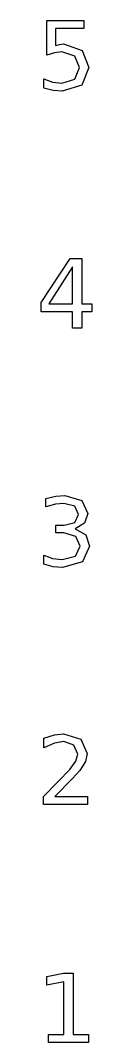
# Model space of a CAD drawing. Extents: x -8 to -2, y 15 to 136.
import ezdxf

# ---------------------------------------------------------------- set-up
doc = ezdxf.new("R2010")
doc.units = 0
doc.layers.get('0').update_dxf_attribs({"linetype": 'CONTINUOUS'})

msp = doc.modelspace()

# ---------------------------------------------------------------- linework, layer by layer
at = {"color": 7}
for points in [[(-6.993238, 136.154792), (-2.622101, 136.154792), (-2.622101, 135.217726), (-5.97349, 135.217726), (-5.97349, 133.200278), (-5.488421, 133.321545), (-5.003351, 133.365642), (-2.82054, 132.610477), (-2.015764, 130.565469), (-2.842587, 128.498412), (-5.174228, 127.765295), (-6.232562, 127.853489), (-7.340504, 128.118073), (-7.340504, 129.23704), (-6.315244, 128.834653), (-5.196278, 128.702361), (-3.685946, 129.203967), (-3.129221, 130.565469), (-3.685946, 131.92697), (-5.196278, 132.428576), (-6.089246, 132.329358), (-6.993238, 132.020677), (-6.993238, 136.154792)], [(-4.237163, 107.932569), (-2.837076, 107.932569), (-2.837076, 102.569244), (-1.662986, 102.569244), (-1.662986, 101.643202), (-2.837076, 101.643202), (-2.837076, 99.702924), (-3.945018, 99.702924), (-3.945018, 101.643202), (-7.660208, 101.643202), (-7.660208, 102.718074), (-4.237163, 107.932569)], [(-3.945018, 106.962431), (-6.756217, 102.569244), (-3.945018, 102.569244), (-3.945018, 106.962431)], [(-3.630826, 75.917986), (-2.38508, 75.206919), (-1.933084, 73.872978), (-2.770931, 71.987822), (-5.152181, 71.320851), (-6.221538, 71.425581), (-7.351528, 71.72875), (-7.351528, 72.803619), (-6.337292, 72.39572), (-5.185252, 72.257917), (-3.59224, 72.671327), (-3.041026, 73.872978), (-3.553655, 75.00848), (-4.970278, 75.421893), (-5.929393, 75.421893), (-5.929393, 76.336908), (-4.92618, 76.336908), (-3.669411, 76.662127), (-3.233951, 77.610216), (-3.685946, 78.580355), (-4.970278, 78.922109), (-5.951443, 78.822891), (-7.103483, 78.51421), (-7.103483, 79.506397), (-5.918369, 79.77098), (-4.87106, 79.859174), (-2.864637, 79.280399), (-2.126008, 77.725972), (-2.517371, 76.568421), (-3.630826, 75.917986)], [(-6.045149, 44.195548), (-2.159082, 44.195548), (-2.159082, 43.25848), (-7.384601, 43.25848), (-7.384601, 44.195548), (-5.659298, 45.953922), (-4.28126, 47.381572), (-3.537119, 48.395808), (-3.322145, 49.217117), (-3.785167, 50.286476), (-4.981304, 50.699887), (-6.089246, 50.517986), (-7.32948, 49.966769), (-7.32948, 51.09125), (-6.072708, 51.499149), (-5.003351, 51.636952), (-2.963855, 50.997544), (-2.203179, 49.288776), (-2.396103, 48.324149), (-3.085124, 47.254792), (-3.961556, 46.32875), (-6.045149, 44.195548)], [(-6.811337, 15.973326), (-4.992328, 15.973326), (-4.992328, 22.251667), (-6.971191, 21.854792), (-6.971191, 22.869028), (-5.003351, 23.265903), (-3.889897, 23.265903), (-3.889897, 15.973326), (-2.070887, 15.973326), (-2.070887, 15.036258), (-6.811337, 15.036258), (-6.811337, 15.973326)]]:
    msp.add_lwpolyline(points, dxfattribs=at)

doc.saveas('drawing.dxf')
